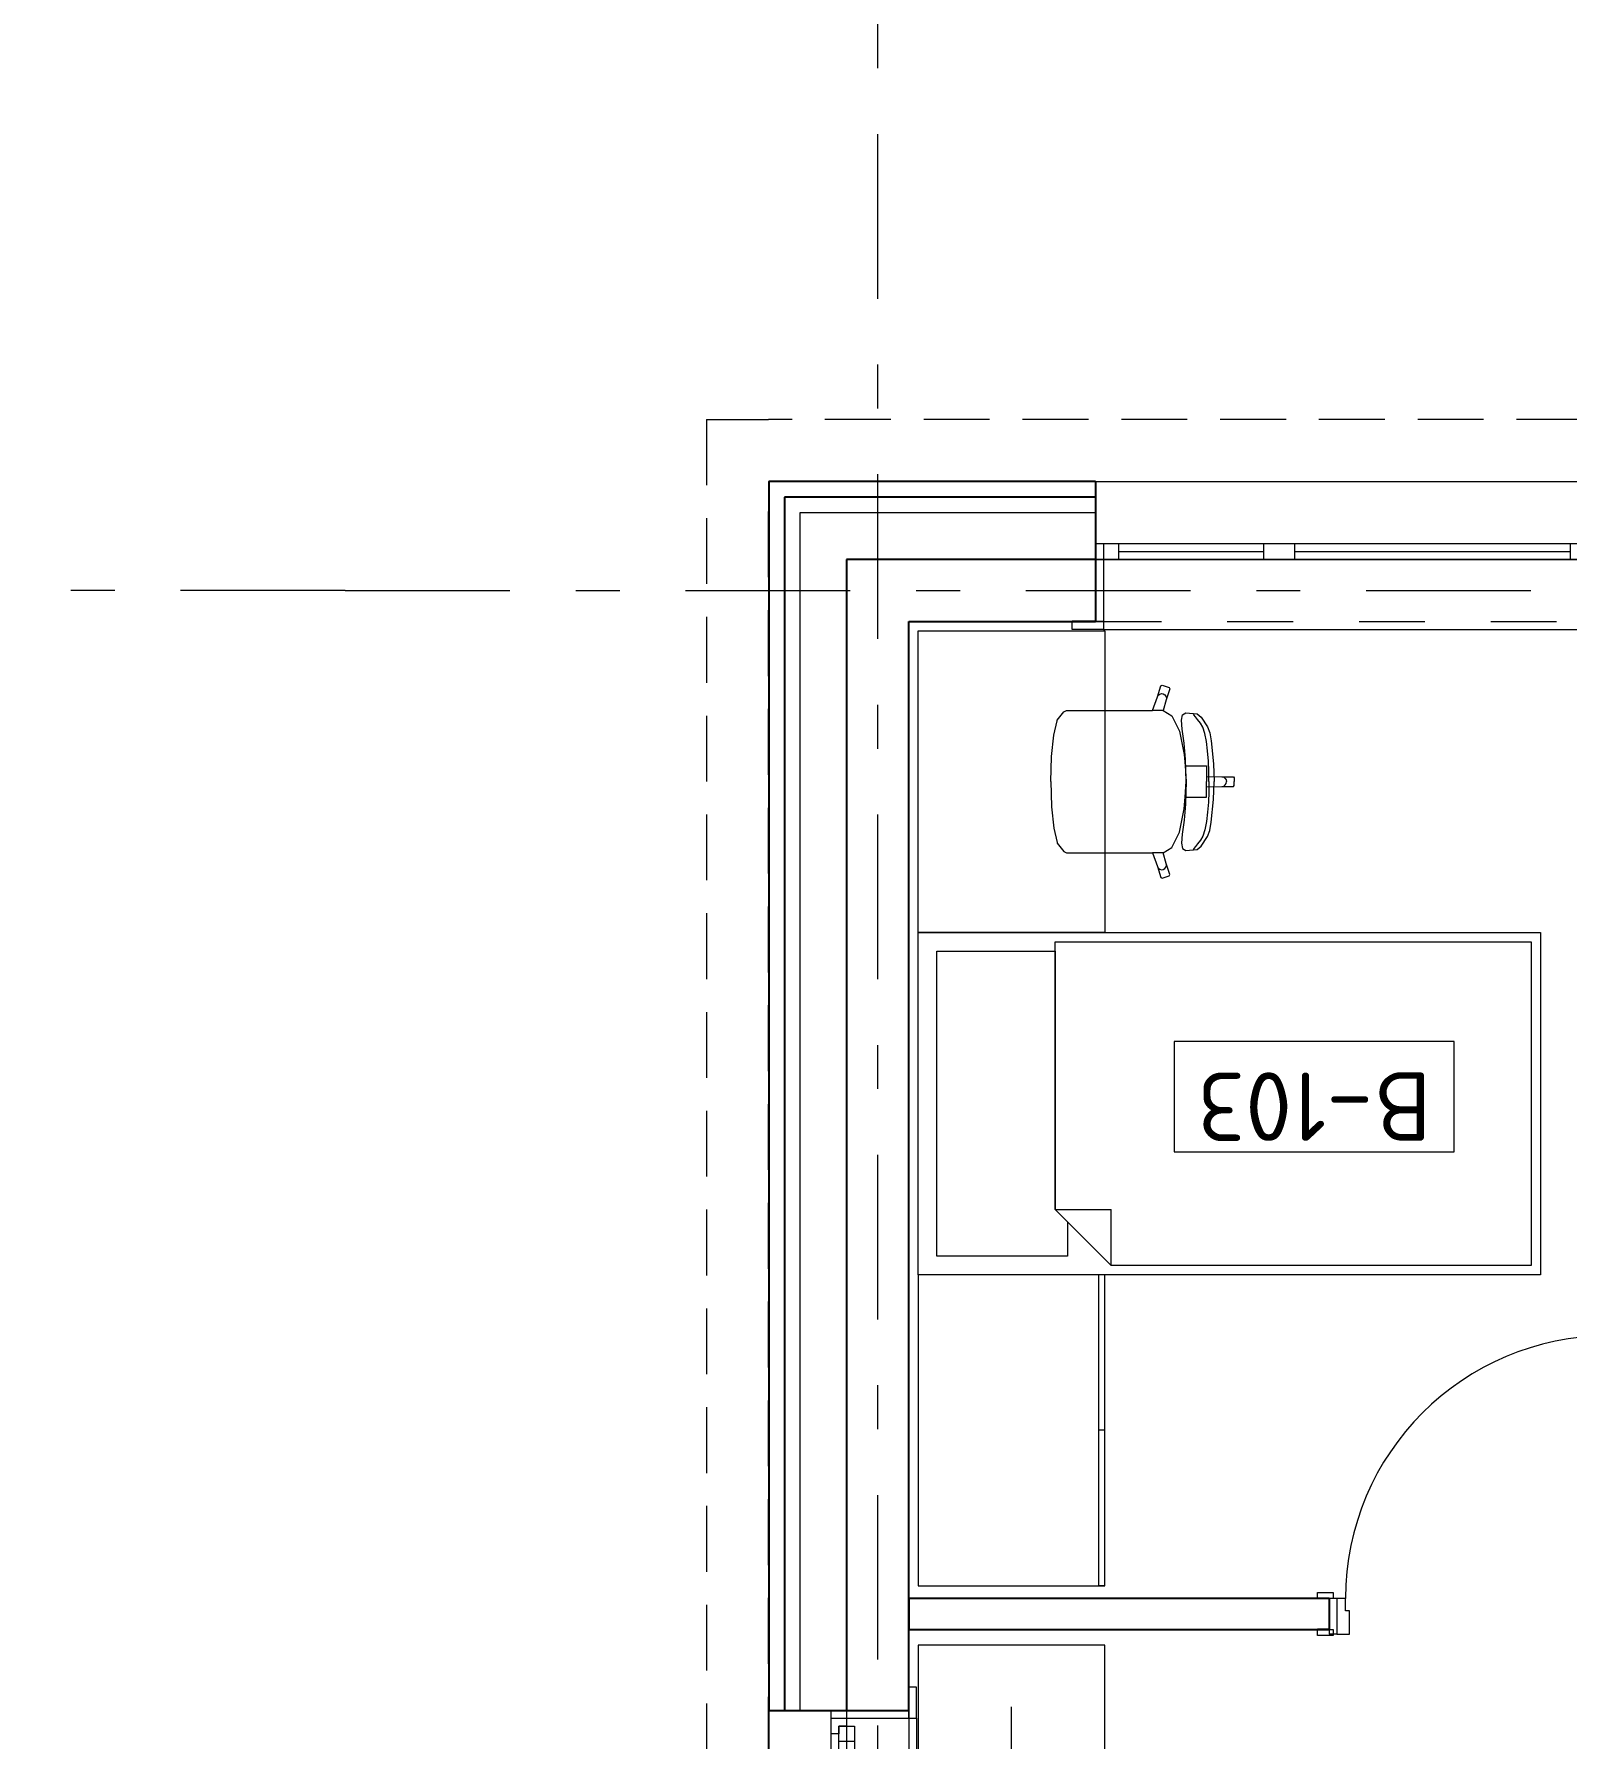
# Model space of a CAD drawing. Header units: millimetres. Extents: x 18162 to 3540582, y 72188 to 247925.
# Drawn here: x 654300 to 659226, y 92954 to 98434 of the extents above; entities that cross this region are included whole.
import ezdxf
from ezdxf.enums import TextEntityAlignment as Align

# ---------------------------------------------------------------- set-up
doc = ezdxf.new("R2010")
doc.units = ezdxf.units.MM
doc.header["$MEASUREMENT"] = 0
doc.set_wipeout_variables(frame=1)
for name, pattern in [('Dashed', [423.333333, 211.666667, -211.666667]), ('Double Dashed', [1093.611073, 529.166651, -211.666656, 141.111112, -211.666656]), ('Hidden Line', [317.5, 211.666667, -105.833333]), ('Wipeout_Contour', [1000, 0, -1000])]:
    doc.linetypes.add(name, pattern=pattern)
for name, color, linetype in [('Archicad Doors', 7, 'Continuous'), ('Archicad Windows', 7, 'Continuous'), ('Archicad Zone Stamps', 7, 'Continuous'), ('Interior - Equipment', 7, 'Continuous'), ('Interior - Furniture', 7, 'Continuous'), ('Model Unit - Zone A', 7, 'Continuous'), ('Structural - Bearing', 7, 'Continuous'), ('Structural - Grid', 7, 'Continuous')]:
    doc.layers.add(name, color=color, linetype=linetype)
doc.styles.add('GENERATED_STYLE_2', font='')
doc.styles.add('GENERATED_STYLE_3', font='', dxfattribs={"width": 0.8})
doc.styles.get('GENERATED_STYLE_2').set_extended_font_data('ISOCPEUR MON')
doc.styles.get('GENERATED_STYLE_3').set_extended_font_data('ISOCPEUR MON')

# ---------------------------------------------------------------- blocks, each defined once
blk = doc.blocks.new('Хүүхдийн өрөө_B-103_73_3', base_point=(658414, 95018.7))
at = {"layer": 'Archicad Zone Stamps', "color": 7, "linetype": 'Continuous', "lineweight": 5}
for p, q in [((658864, 95196.1), (657964, 95196.1)), ((657964, 95196.1), (657964, 94841.3)), ((658864, 94841.3), (658864, 95196.1)), ((657964, 94841.3), (658864, 94841.3))]:
    blk.add_line(p, q, dxfattribs=at)
at = {"layer": 'Archicad Zone Stamps', "color": 7, "lineweight": 5, "style": 'GENERATED_STYLE_2'}
for tag, p in [('DUMMY_861', (658040.8, 94876.8)), ('ROOM_NUMBER', (658414, 94876.8))]:
    blk.add_attdef(tag, text='', height=220, rotation=180, dxfattribs=at).set_placement(p, align=Align.TOP_CENTER)
blk = doc.blocks.new('Window with Sidelight 27[39]_3', base_point=(636137.8, 0))
at = {"layer": 'Archicad Windows', "color": 7, "linetype": 'Continuous', "lineweight": 13}
for p, q in [((657711.3, 96995.7), (659311.3, 96995.7)), ((657711.3, 96995.7), (657711.3, 96945.7)), ((659311.3, 96995.7), (659311.3, 96945.7)), ((657711.3, 96945.7), (657711.3, 96895.7)), ((659311.3, 96945.7), (659311.3, 96895.7)), ((657711.3, 96895.7), (657711.3, 96795.7)), ((659311.3, 96895.7), (659311.3, 96795.7)), ((657736.3, 96795.7), (657711.3, 96795.7)), ((657711.3, 96795.7), (657711.3, 96745.7)), ((657711.3, 96795.7), (657711.3, 96745.7)), ((657786.3, 96795.7), (657736.3, 96795.7)), ((657736.3, 96795.7), (657736.3, 96745.7)), ((657786.3, 96745.7), (657786.3, 96795.7)), ((658251.3, 96795.7), (657786.3, 96795.7)), ((657786.3, 96770.7), (658251.3, 96770.7)), ((658301.3, 96795.7), (658251.3, 96795.7)), ((658251.3, 96795.7), (658251.3, 96745.7)), ((658351.3, 96795.7), (658301.3, 96795.7)), ((658351.3, 96745.7), (658351.3, 96795.7)), ((659236.3, 96795.7), (658351.3, 96795.7)), ((658351.3, 96770.7), (659236.3, 96770.7)), ((659286.3, 96795.7), (659236.3, 96795.7)), ((659236.3, 96795.7), (659236.3, 96745.7)), ((659311.3, 96795.7), (659286.3, 96795.7)), ((659286.3, 96795.7), (659286.3, 96745.7)), ((659311.3, 96795.7), (659311.3, 96745.7)), ((659311.3, 96795.7), (659311.3, 96745.7)), ((657711.3, 96545.7), (657711.3, 96745.7)), ((657711.3, 96745.7), (657736.3, 96745.7)), ((657711.3, 96745.7), (657736.3, 96745.7)), ((657711.3, 96745.7), (657711.3, 96545.7)), ((657711.3, 96745.7), (657711.3, 96545.7)), ((657736.3, 96745.7), (657736.3, 96545.7)), ((657736.3, 96745.7), (657786.3, 96745.7)), ((657786.3, 96745.7), (658251.3, 96745.7)), ((658251.3, 96745.7), (658301.3, 96745.7)), ((658301.3, 96745.7), (658351.3, 96745.7)), ((658351.3, 96745.7), (659236.3, 96745.7)), ((659236.3, 96745.7), (659286.3, 96745.7)), ((659286.3, 96545.7), (659286.3, 96745.7)), ((659286.3, 96745.7), (659311.3, 96745.7)), ((659286.3, 96745.7), (659311.3, 96745.7)), ((659311.3, 96745.7), (659311.3, 96545.7)), ((659311.3, 96745.7), (659311.3, 96545.7)), ((659311.3, 96745.7), (659311.3, 96545.7)), ((657636.3, 96520.7), (657636.3, 96545.7)), ((657636.3, 96545.7), (657736.3, 96545.7)), ((657711.3, 96545.7), (657636.3, 96545.7)), ((657711.3, 96545.7), (657636.3, 96545.7)), ((657736.3, 96520.7), (657636.3, 96520.7)), ((657736.3, 96545.7), (657711.3, 96545.7)), ((657736.3, 96545.7), (657736.3, 96520.7)), ((657736.3, 96520.7), (659286.3, 96520.7)), ((659311.3, 96545.7), (659286.3, 96545.7)), ((659286.3, 96545.7), (659386.3, 96545.7)), ((659286.3, 96520.7), (659286.3, 96545.7)), ((659386.3, 96520.7), (659286.3, 96520.7)), ((659311.3, 96545.7), (659386.3, 96545.7)), ((659311.3, 96545.7), (659386.3, 96545.7)), ((659386.3, 96545.7), (659386.3, 96520.7))]:
    blk.add_line(p, q, dxfattribs=at)
at = {"layer": 'Archicad Windows', "color": 7, "linetype": 'Dashed', "lineweight": 13}
blk.add_line((657711.3, 96545.7), (659311.3, 96545.7), dxfattribs=at)
blk = doc.blocks.new('Window 27[44]_3', base_point=(636137.8, 0))
at = {"layer": 'Archicad Windows', "color": 7, "linetype": 'Continuous', "lineweight": 13}
for p, q in [((657136.3, 93120.7), (657111.3, 93120.7)), ((657111.3, 93120.7), (657111.3, 93020.7)), ((657111.3, 93045.7), (657111.3, 93120.7)), ((657111.3, 93045.7), (657111.3, 93120.7)), ((657136.3, 93020.7), (657136.3, 93120.7)), ((656661.3, 93045.7), (656661.3, 91845.7)), ((656661.3, 93045.7), (656711.3, 93045.7)), ((656711.3, 93045.7), (656761.3, 93045.7)), ((656761.3, 93045.7), (656861.3, 93045.7)), ((656861.3, 93020.7), (656861.3, 93045.7)), ((656861.3, 93045.7), (656911.3, 93045.7)), ((656861.3, 93045.7), (656911.3, 93045.7)), ((657111.3, 93045.7), (656911.3, 93045.7)), ((656911.3, 93045.7), (656911.3, 93020.7)), ((656911.3, 93045.7), (656911.3, 93020.7)), ((656911.3, 93045.7), (657111.3, 93045.7)), ((656911.3, 93045.7), (657111.3, 93045.7)), ((657111.3, 93020.7), (657111.3, 93045.7)), ((656861.3, 92970.7), (656861.3, 93020.7)), ((656861.3, 93020.7), (656911.3, 93020.7)), ((656911.3, 92995.7), (656886.3, 92995.7)), ((656886.3, 92995.7), (656886.3, 92970.7)), ((656886.3, 92945.7), (656886.3, 92995.7)), ((656886.3, 92995.7), (656936.3, 92995.7)), ((656911.3, 93020.7), (657111.3, 93020.7)), ((656911.3, 93020.7), (656911.3, 92995.7)), ((656936.3, 92995.7), (656936.3, 92945.7)), ((657111.3, 93020.7), (657136.3, 93020.7)), ((657136.3, 93020.7), (657136.3, 91870.7)), ((656886.3, 92970.7), (656861.3, 92970.7)), ((656861.3, 91920.7), (656861.3, 92970.7)), ((656936.3, 92945.7), (656886.3, 92945.7)), ((656886.3, 91945.7), (656886.3, 92945.7)), ((656911.3, 92945.7), (656911.3, 91945.7)), ((656936.3, 92945.7), (656936.3, 91945.7)), ((656936.3, 92945.7), (656936.3, 91945.7)), ((656861.3, 91870.7), (656861.3, 91920.7)), ((656861.3, 91920.7), (656886.3, 91920.7)), ((656886.3, 91895.7), (656886.3, 91945.7)), ((656886.3, 91945.7), (656936.3, 91945.7)), ((656886.3, 91920.7), (656886.3, 91895.7)), ((656886.3, 91895.7), (656911.3, 91895.7)), ((656936.3, 91895.7), (656886.3, 91895.7)), ((656911.3, 91895.7), (656911.3, 91870.7)), ((656936.3, 91945.7), (656936.3, 91895.7)), ((656661.3, 91845.7), (656711.3, 91845.7)), ((656711.3, 91845.7), (656761.3, 91845.7)), ((656761.3, 91845.7), (656861.3, 91845.7)), ((656861.3, 91845.7), (656861.3, 91870.7)), ((656861.3, 91870.7), (656911.3, 91870.7)), ((656861.3, 91845.7), (656911.3, 91845.7)), ((656861.3, 91845.7), (656911.3, 91845.7)), ((657111.3, 91870.7), (656911.3, 91870.7)), ((656911.3, 91870.7), (656911.3, 91845.7)), ((656911.3, 91870.7), (656911.3, 91845.7)), ((656911.3, 91845.7), (657111.3, 91845.7)), ((656911.3, 91845.7), (657111.3, 91845.7)), ((656911.3, 91845.7), (657111.3, 91845.7)), ((657111.3, 91845.7), (657111.3, 91870.7)), ((657111.3, 91870.7), (657111.3, 91770.7)), ((657136.3, 91870.7), (657111.3, 91870.7)), ((657111.3, 91845.7), (657111.3, 91770.7)), ((657111.3, 91845.7), (657111.3, 91770.7)), ((657136.3, 91770.7), (657136.3, 91870.7)), ((657111.3, 91770.7), (657136.3, 91770.7))]:
    blk.add_line(p, q, dxfattribs=at)
at = {"layer": 'Archicad Windows', "color": 7, "linetype": 'Dashed', "lineweight": 13}
blk.add_line((657111.3, 93045.7), (657111.3, 91845.7), dxfattribs=at)
blk = doc.blocks.new('Door 27[107]_3', base_point=(636137.8, 0))
at = {"layer": 'Archicad Doors', "color": 7, "linetype": 'Continuous', "lineweight": 13}
for p, q in [((659318.8, 93405.7), (659318.8, 94249.7)), ((659318.8, 94249.7), (659358.8, 94249.7)), ((659358.8, 94249.7), (659358.8, 93405.7)), ((658424.8, 93405.7), (658424.8, 93424.7)), ((658424.8, 93424.7), (658474.8, 93424.7)), ((658474.8, 93405.7), (658424.8, 93405.7)), ((658461.8, 93405.7), (658424.8, 93405.7)), ((658461.8, 93405.7), (658424.8, 93405.7)), ((658486.8, 93405.7), (658461.8, 93405.7)), ((658461.8, 93405.7), (658461.8, 93290.7)), ((658461.8, 93405.7), (658461.8, 93305.7)), ((658461.8, 93405.7), (658461.8, 93305.7)), ((658474.8, 93424.7), (658474.8, 93405.7)), ((658514.8, 93405.7), (658486.8, 93405.7)), ((658486.8, 93405.7), (658486.8, 93290.7)), ((658514.8, 93365.7), (658514.8, 93405.7)), ((659358.8, 93405.7), (659318.8, 93405.7)), ((659386.8, 93405.7), (659358.8, 93405.7)), ((659358.8, 93405.7), (659358.8, 93365.7)), ((659386.8, 93405.7), (659411.8, 93405.7)), ((659386.8, 93290.7), (659386.8, 93405.7)), ((659398.8, 93424.7), (659448.8, 93424.7)), ((659398.8, 93405.7), (659398.8, 93424.7)), ((659448.8, 93405.7), (659398.8, 93405.7)), ((659411.8, 93405.7), (659411.8, 93290.7)), ((659411.8, 93405.7), (659411.8, 93305.7)), ((659411.8, 93405.7), (659411.8, 93305.7)), ((659411.8, 93405.7), (659448.8, 93405.7)), ((659411.8, 93405.7), (659448.8, 93405.7)), ((659448.8, 93424.7), (659448.8, 93405.7)), ((658526.8, 93365.7), (658514.8, 93365.7)), ((658526.8, 93290.7), (658526.8, 93365.7)), ((659358.8, 93365.7), (659346.8, 93365.7)), ((659346.8, 93365.7), (659346.8, 93290.7)), ((658424.8, 93286.7), (658424.8, 93305.7)), ((658424.8, 93305.7), (658474.8, 93305.7)), ((658461.8, 93305.7), (658424.8, 93305.7)), ((658461.8, 93305.7), (658424.8, 93305.7)), ((658474.8, 93286.7), (658424.8, 93286.7)), ((658486.8, 93290.7), (658461.8, 93290.7)), ((658474.8, 93305.7), (658474.8, 93286.7)), ((658486.8, 93290.7), (658526.8, 93290.7)), ((659346.8, 93290.7), (659386.8, 93290.7)), ((659386.8, 93290.7), (659411.8, 93290.7)), ((659398.8, 93305.7), (659448.8, 93305.7)), ((659398.8, 93286.7), (659398.8, 93305.7)), ((659448.8, 93286.7), (659398.8, 93286.7)), ((659411.8, 93305.7), (659448.8, 93305.7)), ((659411.8, 93305.7), (659448.8, 93305.7)), ((659448.8, 93305.7), (659448.8, 93286.7))]:
    blk.add_line(p, q, dxfattribs=at)
blk.add_arc((659358.8, 93405.7), 844, 90, 180, dxfattribs=at)
blk = doc.blocks.new('Kitchen Layout 27[210]_3', base_point=(657141, 94275.4))
at = {"layer": 'Interior - Equipment', "color": 7, "linetype": 'Dashed', "lineweight": 5}
for p, q in [((657441, 93255.4), (657141, 93255.4)), ((657141, 93255.4), (657141, 91275.4)), ((657441, 91575.4), (657441, 93255.4)), ((659011.5, 91575.4), (657441, 91575.4)), ((659011.5, 91275.4), (659011.5, 91575.4)), ((657141, 91275.4), (659011.5, 91275.4))]:
    blk.add_line(p, q, dxfattribs=at)
at = {"layer": 'Interior - Equipment', "color": 7, "linetype": 'Continuous', "lineweight": 5}
for p, q in [((659611.5, 91875.4), (659011.5, 91275.4)), ((659011.5, 91875.4), (659611.5, 91275.4)), ((658495.8, 91750.4), (658195.8, 91750.4)), ((658895.8, 91755.4), (658560.8, 91755.4)), ((658560.8, 91755.4), (658560.8, 91405.4)), ((658895.8, 91405.4), (658895.8, 91755.4)), ((660061.6, 91750.4), (660061.6, 91550.4)), ((658495.8, 91682.4), (658195.8, 91682.4)), ((660132.3, 91721.1), (659990.9, 91579.7)), ((659990.9, 91721.1), (660132.3, 91579.7)), ((660161.6, 91650.4), (659961.6, 91650.4)), ((658495.8, 91614.4), (658195.8, 91614.4)), ((658495.8, 91546.4), (658195.8, 91546.4)), ((658495.8, 91478.4), (658195.8, 91478.4)), ((658495.8, 91410.4), (658195.8, 91410.4)), ((658560.8, 91405.4), (658895.8, 91405.4))]:
    blk.add_line(p, q, dxfattribs=at)
at = {"layer": 'Interior - Equipment', "color": 7, "linetype": 'Continuous', "lineweight": 5, "flags": 128}
for points in [[(657141, 93255.4), (657141, 91275.4), (659611.6, 91275.4), (659611.6, 91875.4), (657741, 91875.4), (657741, 93255.4)], [(657691, 92105.7), (657691, 92685.7), (657191, 92685.7), (657191, 92105.7)], [(660511.6, 92025.4), (659611.6, 92025.4), (659611.6, 91275.4), (660511.6, 91275.4)], [(659611.5, 91875.4), (659011.5, 91875.4), (659011.5, 91275.4), (659611.5, 91275.4)], [(658945.8, 91805.4), (658145.8, 91805.4), (658145.8, 91305.4), (658945.8, 91305.4)]]:
    blk.add_lwpolyline(points, close=True, dxfattribs=at)
at = {"layer": 'Interior - Equipment', "color": 7, "linetype": 'Continuous', "lineweight": 5}
for centre, radius in [((657323, 92540.7), 90), ((657556, 92561), 72.5), ((657541, 92269.2), 105), ((657303.5, 92236.2), 72.5)]:
    blk.add_circle(centre, radius, dxfattribs=at)
blk = doc.blocks.new('Bed 01 27[291]_3', base_point=(659141.3, 95546.2))
at = {"layer": 'Interior - Furniture', "color": 7, "linetype": 'Continuous', "lineweight": 5}
for p, q in [((657141.3, 94446.2), (657141.3, 95546.2)), ((657141.3, 95546.2), (659141.3, 95546.2)), ((659141.3, 95546.2), (659141.3, 94446.2)), ((657581.3, 94656.2), (657761.3, 94656.2)), ((657761.3, 94476.2), (657761.3, 94656.2)), ((659141.3, 94446.2), (657141.3, 94446.2))]:
    blk.add_line(p, q, dxfattribs=at)
at = {"layer": 'Interior - Furniture', "color": 7, "linetype": 'Continuous', "lineweight": 5, "flags": 128}
for points in [[(659111.3, 95516.2), (659111.3, 94476.2), (657761.3, 94476.2), (657581.3, 94656.2), (657581.3, 95516.2)], [(657581.3, 94656.2), (657621.3, 94616.2), (657621.3, 94506.2), (657201.3, 94506.2), (657201.3, 95486.2), (657581.3, 95486.2)]]:
    blk.add_lwpolyline(points, close=True, dxfattribs=at)
blk = doc.blocks.new('Office Workstation Solo 27[292]_3', base_point=(657141.3, 95546.2))
at = {"layer": 'Interior - Furniture', "color": 7, "linetype": 'Continuous', "lineweight": 5}
for p, q in [((657910.1, 96303.8), (657921.5, 96339.2)), ((657921.5, 96339.2), (657925.2, 96341.2)), ((657925.2, 96341.2), (657948, 96333.7)), ((657948, 96333.7), (657949.9, 96329.9)), ((657894.4, 96260.4), (657910.1, 96303.8)), ((657910.1, 96303.8), (657912.9, 96309)), ((657912.9, 96309), (657917.5, 96312.6)), ((657917.5, 96312.6), (657923.1, 96314.2)), ((657923.1, 96314.2), (657928.9, 96313.5)), ((657938.5, 96294.5), (657928.8, 96260.3)), ((657928.9, 96313.5), (657934, 96310.6)), ((657934, 96310.6), (657937.6, 96306)), ((657937.6, 96306), (657939.2, 96300.3)), ((657949.9, 96329.9), (657938.5, 96294.5)), ((657939.2, 96300.3), (657938.5, 96294.5)), ((657576.8, 96181), (657587.5, 96227)), ((657587.5, 96227), (657588.4, 96229.1)), ((657588.4, 96229.1), (657609.6, 96255.9)), ((657609.6, 96255.9), (657618.2, 96260.4)), ((657618.2, 96260.4), (657649.2, 96260.4)), ((657649.2, 96260.4), (657685.3, 96260.4)), ((657685.3, 96260.4), (657894.4, 96260.4)), ((657928.6, 96260.4), (657894.4, 96260.4)), ((657928.6, 96260.4), (657928.8, 96260.3)), ((657928.8, 96260.3), (657956.7, 96243)), ((657956.7, 96243), (657980.5, 96193.3)), ((657987.2, 96228.6), (657990.2, 96245.8)), ((657989.8, 96199.7), (657987.2, 96228.6)), ((657990.2, 96245.8), (658001.8, 96252.6)), ((658001.8, 96252.6), (658037.9, 96249.3)), ((658027.3, 96246.2), (658024.7, 96249.9)), ((658032.5, 96239.9), (658027.3, 96246.2)), ((658038.6, 96230.9), (658032.5, 96239.9)), ((658037.9, 96249.3), (658051.1, 96238.7)), ((658048.7, 96219.2), (658038.6, 96230.9)), ((658051.1, 96238.7), (658071.1, 96207.7)), ((657569.7, 96112.3), (657576.8, 96181)), ((657980.5, 96193.3), (657996.4, 96118.9)), ((657995.6, 96154.4), (657989.8, 96199.7)), ((658056.4, 96206), (658048.7, 96219.2)), ((658062.6, 96185.6), (658056.4, 96206)), ((658067.6, 96159.7), (658062.6, 96185.6)), ((658071.1, 96207.7), (658078.4, 96187.7)), ((658078.4, 96187.7), (658083.2, 96161.9)), ((658000.3, 96103.5), (657995.6, 96154.4)), ((657996.4, 96118.9), (657998.7, 96081.5)), ((658071.3, 96129.7), (658067.6, 96159.7)), ((658073.8, 96097.3), (658071.3, 96129.7)), ((658083.2, 96161.9), (658090.2, 96088.7)), ((657567.1, 96031.2), (657569.6, 96111.2)), ((657569.6, 96111.2), (657569.7, 96112.3)), ((657998.7, 96081.5), (658001.9, 96031.2)), ((657998.7, 96081.5), (658037.5, 96081.5)), ((658002.6, 96031.2), (658000.3, 96103.5)), ((658037.5, 96081.5), (658067.4, 96081.5)), ((658067.4, 96081.5), (658067.4, 96048.1)), ((658075.3, 96063.9), (658073.8, 96097.3)), ((658075.7, 96031.2), (658075.3, 96063.9)), ((658090.2, 96088.7), (658092.4, 96031.2)), ((657567.1, 96031.2), (657569.6, 95951.1)), ((657998.7, 95980.8), (658001.9, 96031.2)), ((658002.6, 96031.2), (658000.3, 95958.9)), ((658067.4, 96048.1), (658067.4, 96031.2)), ((658067.4, 96048.1), (658117.2, 96046.3)), ((658067.4, 96014.3), (658067.4, 96031.2)), ((658067.4, 96014.3), (658117.2, 96016.1)), ((658067.4, 95980.8), (658067.4, 96014.3)), ((658075.7, 96031.2), (658075.3, 95998.4)), ((658090.2, 95973.7), (658092.4, 96031.2)), ((658117.2, 96046.3), (658123, 96045.1)), ((658117.2, 96046.3), (658154.1, 96046.3)), ((658117.2, 96016.1), (658123, 96017.2)), ((658117.2, 96016.1), (658154.1, 96016.1)), ((658123, 96045.1), (658127.8, 96041.8)), ((658123, 96017.2), (658127.8, 96020.5)), ((658127.8, 96041.8), (658131, 96036.9)), ((658127.8, 96020.5), (658131, 96025.4)), ((658131, 96036.9), (658132.2, 96031.2)), ((658131, 96025.4), (658132.2, 96031.2)), ((658154.1, 96046.3), (658157.1, 96043.2)), ((658154.1, 96016.1), (658157.1, 96019.1)), ((658157.1, 96043.2), (658157.1, 96031.2)), ((658157.1, 96019.1), (658157.1, 96031.2)), ((657569.6, 95951.1), (657569.7, 95950.1)), ((657569.7, 95950.1), (657576.8, 95881.3)), ((658000.3, 95958.9), (657995.6, 95907.9)), ((657996.4, 95943.4), (657998.7, 95980.8)), ((657998.7, 95980.8), (658037.5, 95980.8)), ((658037.5, 95980.8), (658067.4, 95980.8)), ((658073.8, 95965.1), (658071.3, 95932.6)), ((658075.3, 95998.4), (658073.8, 95965.1)), ((658083.2, 95900.5), (658090.2, 95973.7)), ((657980.5, 95869), (657996.4, 95943.4)), ((657995.6, 95907.9), (657989.8, 95862.6)), ((658067.6, 95902.6), (658062.6, 95876.7)), ((658071.3, 95932.6), (658067.6, 95902.6)), ((658078.4, 95874.6), (658083.2, 95900.5)), ((657576.8, 95881.3), (657587.5, 95835.4)), ((657956.7, 95819.3), (657980.5, 95869)), ((657989.8, 95862.6), (657987.2, 95833.7)), ((658048.7, 95843.1), (658038.6, 95831.4)), ((658056.4, 95856.3), (658048.7, 95843.1)), ((658051.1, 95823.6), (658071.1, 95854.6)), ((658062.6, 95876.7), (658056.4, 95856.3)), ((658071.1, 95854.6), (658078.4, 95874.6)), ((657587.5, 95835.4), (657588.4, 95833.2)), ((657588.4, 95833.2), (657609.6, 95806.4)), ((657609.6, 95806.4), (657618.2, 95801.9)), ((657618.2, 95801.9), (657649.2, 95801.9)), ((657649.2, 95801.9), (657685.3, 95801.9)), ((657685.3, 95801.9), (657894.4, 95801.9)), ((657928.6, 95801.9), (657894.4, 95801.9)), ((657894.4, 95801.9), (657910.1, 95758.5)), ((657928.6, 95801.9), (657928.8, 95802)), ((657928.8, 95802), (657956.7, 95819.3)), ((657938.5, 95767.8), (657928.8, 95802)), ((657987.2, 95833.7), (657990.2, 95816.5)), ((657990.2, 95816.5), (658001.8, 95809.8)), ((658001.8, 95809.8), (658037.9, 95813.1)), ((658027.3, 95816.1), (658024.7, 95812.4)), ((658032.5, 95822.4), (658027.3, 95816.1)), ((658038.6, 95831.4), (658032.5, 95822.4)), ((658037.9, 95813.1), (658051.1, 95823.6)), ((657910.1, 95758.5), (657912.9, 95753.4)), ((657910.1, 95758.5), (657921.5, 95723.1)), ((657912.9, 95753.4), (657917.5, 95749.7)), ((657917.5, 95749.7), (657923.1, 95748.1)), ((657923.1, 95748.1), (657928.9, 95748.8)), ((657928.9, 95748.8), (657934, 95751.7)), ((657934, 95751.7), (657937.6, 95756.3)), ((657937.6, 95756.3), (657939.2, 95762)), ((657939.2, 95762), (657938.5, 95767.8)), ((657949.9, 95732.4), (657938.5, 95767.8)), ((657948, 95728.6), (657949.9, 95732.4)), ((657921.5, 95723.1), (657925.2, 95721.2)), ((657925.2, 95721.2), (657948, 95728.6))]:
    blk.add_line(p, q, dxfattribs=at)
at = {"layer": 'Interior - Furniture', "color": 7, "linetype": 'Continuous', "lineweight": 5, "flags": 128}
blk.add_lwpolyline([(657141.3, 95546.2), (657141.3, 96516.2), (657741.3, 96516.2), (657741.3, 95546.2)], close=True, dxfattribs=at)
blk = doc.blocks.new('Cupboard 27[293]_3', base_point=(657741.3, 93446.2))
at = {"layer": 'Interior - Furniture', "color": 7, "linetype": 'Continuous', "lineweight": 5}
for p, q in [((657721.3, 93446.2), (657721.3, 94446.2)), ((657741.3, 93946.2), (657721.3, 93946.2)), ((657741.3, 93446.2), (657721.3, 93446.2))]:
    blk.add_line(p, q, dxfattribs=at)
at = {"layer": 'Interior - Furniture', "color": 7, "linetype": 'Continuous', "lineweight": 5, "flags": 128}
blk.add_lwpolyline([(657741.3, 93446.2), (657741.3, 94446.2), (657141.3, 94446.2), (657141.3, 93446.2)], close=True, dxfattribs=at)
blk = doc.blocks.new('Standard grid marker[331]_3', base_point=(654300.1, 96645.7))
at = {"layer": 'Structural - Grid', "color": 13, "linetype": 'Double Dashed', "lineweight": 13}
for q in [(654300.1, 96645.7), (689862.2, 96645.7)]:
    blk.add_line((655300.1, 96645.7), q, dxfattribs=at)
at = {"layer": 'Structural - Grid', "color": 13, "lineweight": 13, "style": 'GENERATED_STYLE_3'}
blk.add_attdef('AC_MarkerText_1', text='', height=250, rotation=180, dxfattribs=at).set_placement((691162.2, 96520.7), align=Align.TOP_CENTER)
blk = doc.blocks.new('Standard grid marker[336]_3', base_point=(657011.3, 72524.1))
at = {"layer": 'Structural - Grid', "color": 13, "linetype": 'Double Dashed', "lineweight": 13}
blk.add_line((657011.3, 73524.1), (657011.3, 100185.5), dxfattribs=at)
at = {"layer": 'Structural - Grid', "color": 13, "lineweight": 13, "style": 'GENERATED_STYLE_3'}
blk.add_attdef('AC_MarkerText_1', text='', height=250, rotation=180, dxfattribs=at).set_placement((657011.3, 101360.5), align=Align.TOP_CENTER)

msp = doc.modelspace()

# ---------------------------------------------------------------- linework, layer by layer
at = {"layer": 'Structural - Bearing', "color": 7, "linetype": 'Hidden Line', "lineweight": 13, "flags": 128}
for points in [[(656460.6, 97195.7), (656660.6, 97195.7)], [(656460.6, 97195.7), (656460.6, 86845.7)], [(659910.9, 97195.7), (656660.6, 97195.7)]]:
    msp.add_lwpolyline(points, dxfattribs=at)
at = {"layer": 'Structural - Bearing', "color": 7, "linetype": 'Continuous', "lineweight": 13, "flags": 128}
msp.add_lwpolyline([(656911.3, 96745.7), (656911.3, 78545.7), (687111.3, 78545.7), (687111.3, 96745.7), (673911.3, 96745.7), (673911.3, 92545.7), (671411.3, 92545.7), (671411.3, 96745.7)], close=True, dxfattribs=at)

# ---------------------------------------------------------------- block references
at = {"layer": 'Interior - Equipment', "color": 7, "linetype": 'Continuous', "lineweight": 5}
msp.add_blockref('Kitchen Layout 27[210]_3', (657141, 94275.4), dxfattribs=at)
at = {"layer": 'Interior - Furniture', "color": 7, "linetype": 'Continuous', "lineweight": 5}
for name, p in [('Office Workstation Solo 27[292]_3', (657141.3, 95546.2)), ('Bed 01 27[291]_3', (659141.3, 95546.2)), ('Cupboard 27[293]_3', (657741.3, 93446.2))]:
    msp.add_blockref(name, p, dxfattribs=at)
at = {"layer": 'Model Unit - Zone A', "color": 7, "linetype": 'Continuous', "lineweight": 5}
msp.add_blockref('Хүүхдийн өрөө_B-103_73_3', (658414, 95018.7), dxfattribs=at).add_auto_attribs({'ROOM_NUMBER': 'B-103'})

# ---------------------------------------------------------------- wipeouts: each hides what was drawn before it
at = {"color": 254, "linetype": 'Wipeout_Contour', "lineweight": 0, "ltscale": 1991394.204334656}
msp.add_wipeout([(656711.3, 96945.7), (656661.3, 96995.7), (656661.3, 96945.7)], dxfattribs=at).dxf.layer = 'Structural - Bearing'

# ---------------------------------------------------------------- next in the draw order: wipeouts: each hides what was drawn before it
at = {"color": 254, "linetype": 'Wipeout_Contour', "lineweight": 0, "ltscale": 1991520.69194603}
msp.add_wipeout([(656711.3, 96895.7), (656761.3, 96895.7), (656711.3, 96945.7)], dxfattribs=at).dxf.layer = 'Structural - Bearing'

# ---------------------------------------------------------------- next in the draw order: wipeouts: each hides what was drawn before it
at = {"color": 254, "linetype": 'Wipeout_Contour', "lineweight": 0, "ltscale": 2657307.060814195}
msp.add_wipeout([(656711.3, 96995.7), (656711.3, 96945.7), (657711.3, 96945.7), (657711.3, 96995.7)], dxfattribs=at).dxf.layer = 'Structural - Bearing'
at = {"color": 254, "linetype": 'Wipeout_Contour', "lineweight": 0, "ltscale": 1991716.966243676}
msp.add_wipeout([(656911.3, 96745.7), (656761.3, 96895.7), (656761.3, 96745.7)], dxfattribs=at).dxf.layer = 'Structural - Bearing'

# ---------------------------------------------------------------- next in the draw order: wipeouts: each hides what was drawn before it
at = {"color": 254, "linetype": 'Wipeout_Contour', "lineweight": 0, "ltscale": 1991450.12889228}
msp.add_wipeout([(656711.3, 96995.7), (656661.3, 96995.7), (656711.3, 96945.7)], dxfattribs=at).dxf.layer = 'Structural - Bearing'
at = {"color": 254, "linetype": 'Wipeout_Contour', "lineweight": 0, "ltscale": 2657376.803016281}
msp.add_wipeout([(656761.3, 96945.7), (656761.3, 96895.7), (657711.3, 96895.7), (657711.3, 96945.7)], dxfattribs=at).dxf.layer = 'Structural - Bearing'
at = {"color": 254, "linetype": 'Wipeout_Contour', "lineweight": 0, "ltscale": 1992131.540669605}
msp.add_wipeout([(657111.3, 96545.7), (656911.3, 96745.7), (656911.3, 96545.7)], dxfattribs=at).dxf.layer = 'Structural - Bearing'

# ---------------------------------------------------------------- next in the draw order: linework, layer by layer
at = {"layer": 'Structural - Bearing', "color": 7, "linetype": 'Continuous', "lineweight": 25}
msp.add_line((657711.3, 96995.7), (657711.3, 96945.7), dxfattribs=at)
at = {"layer": 'Structural - Bearing', "color": 7, "linetype": 'Hidden Line', "lineweight": 13, "flags": 128}
msp.add_lwpolyline([(656660.6, 96995.7), (659910.9, 96995.7)], dxfattribs=at)
at = {"layer": 'Structural - Bearing', "color": 7, "linetype": 'Continuous', "lineweight": 25, "flags": 128}
for points in [[(656661.3, 96995.7), (656661.3, 96945.7)], [(657711.3, 96995.7), (656661.3, 96995.7)]]:
    msp.add_lwpolyline(points, dxfattribs=at)

# ---------------------------------------------------------------- next in the draw order: wipeouts: each hides what was drawn before it
at = {"color": 254, "linetype": 'Wipeout_Contour', "lineweight": 0, "ltscale": 1991576.612801178}
msp.add_wipeout([(656761.3, 96945.7), (656711.3, 96945.7), (656761.3, 96895.7)], dxfattribs=at).dxf.layer = 'Structural - Bearing'
at = {"color": 254, "linetype": 'Wipeout_Contour', "lineweight": 0, "ltscale": 3322410.672179776}
msp.add_wipeout([(656911.3, 96745.7), (657711.3, 96745.7), (657711.3, 96795.7), (657711.3, 96895.7), (656911.3, 96895.7)], dxfattribs=at).dxf.layer = 'Structural - Bearing'

# ---------------------------------------------------------------- next in the draw order: linework, layer by layer
at = {"layer": 'Structural - Bearing', "color": 7, "linetype": 'Continuous', "lineweight": 25}
for p, q in [((656711.3, 96945.7), (656711.3, 96895.7)), ((656761.3, 96945.7), (656711.3, 96945.7)), ((657711.3, 96945.7), (656761.3, 96945.7)), ((657711.3, 96945.7), (657711.3, 96895.7)), ((657711.3, 96895.7), (657711.3, 96795.7))]:
    msp.add_line(p, q, dxfattribs=at)

# ---------------------------------------------------------------- next in the draw order: wipeouts: each hides what was drawn before it
at = {"color": 254, "linetype": 'Wipeout_Contour', "lineweight": 0, "ltscale": 1991886.393556249}
msp.add_wipeout([(656911.3, 96895.7), (656761.3, 96895.7), (656911.3, 96745.7)], dxfattribs=at).dxf.layer = 'Structural - Bearing'
at = {"color": 254, "linetype": 'Wipeout_Contour', "lineweight": 0, "ltscale": 2657909.121035753}
msp.add_wipeout([(657111.3, 96545.7), (657711.3, 96545.7), (657711.3, 96745.7), (657111.3, 96745.7)], dxfattribs=at).dxf.layer = 'Structural - Bearing'

# ---------------------------------------------------------------- next in the draw order: linework, layer by layer
at = {"layer": 'Structural - Bearing', "color": 7, "linetype": 'Continuous', "lineweight": 13}
for p, q in [((656761.3, 96895.7), (656761.3, 96745.7)), ((656911.3, 96895.7), (656761.3, 96895.7)), ((657711.3, 96895.7), (656911.3, 96895.7))]:
    msp.add_line(p, q, dxfattribs=at)
at = {"layer": 'Structural - Bearing', "color": 7, "linetype": 'Continuous', "lineweight": 25}
for p, q in [((657711.3, 96795.7), (657711.3, 96745.7)), ((657711.3, 96745.7), (657711.3, 96545.7)), ((657711.3, 96545.7), (657636.3, 96545.7))]:
    msp.add_line(p, q, dxfattribs=at)

# ---------------------------------------------------------------- next in the draw order: block references
at = {"layer": 'Archicad Windows', "color": 7, "linetype": 'Continuous', "lineweight": 13}
msp.add_blockref('Window with Sidelight 27[39]_3', (636137.8, 0), dxfattribs=at)

# ---------------------------------------------------------------- next in the draw order: wipeouts: each hides what was drawn before it
at = {"color": 254, "linetype": 'Wipeout_Contour', "lineweight": 0, "ltscale": 2654098.233693678}
msp.add_wipeout([(656661.3, 96945.7), (656661.3, 93045.7), (656711.3, 93045.7), (656711.3, 96945.7)], dxfattribs=at).dxf.layer = 'Structural - Bearing'
at = {"color": 254, "linetype": 'Wipeout_Contour', "lineweight": 0, "ltscale": 1992357.674100164}
msp.add_wipeout([(657111.3, 96745.7), (656911.3, 96745.7), (657111.3, 96545.7)], dxfattribs=at).dxf.layer = 'Structural - Bearing'

# ---------------------------------------------------------------- next in the draw order: linework, layer by layer
at = {"layer": 'Structural - Bearing', "color": 7, "linetype": 'Continuous', "lineweight": 25}
for p, q in [((656911.3, 96745.7), (656911.3, 96545.7)), ((657111.3, 96745.7), (656911.3, 96745.7)), ((657711.3, 96745.7), (657111.3, 96745.7))]:
    msp.add_line(p, q, dxfattribs=at)
at = {"layer": 'Structural - Bearing', "color": 7, "linetype": 'Hidden Line', "lineweight": 13, "flags": 128}
msp.add_lwpolyline([(656660.6, 86845.7), (656660.6, 96995.7)], dxfattribs=at)
at = {"layer": 'Structural - Bearing', "color": 7, "linetype": 'Continuous', "lineweight": 25, "flags": 128}
for points in [[(656661.3, 96945.7), (656661.3, 93045.7)], [(657111.3, 96545.7), (657711.3, 96545.7)]]:
    msp.add_lwpolyline(points, dxfattribs=at)

# ---------------------------------------------------------------- next in the draw order: wipeouts: each hides what was drawn before it
at = {"color": 254, "linetype": 'Wipeout_Contour', "lineweight": 0, "ltscale": 2654281.573481586}
msp.add_wipeout([(656711.3, 93045.7), (656761.3, 93045.7), (656761.3, 96895.7), (656711.3, 96895.7)], dxfattribs=at).dxf.layer = 'Structural - Bearing'

# ---------------------------------------------------------------- next in the draw order: linework, layer by layer
at = {"layer": 'Structural - Bearing', "color": 7, "linetype": 'Continuous', "lineweight": 25}
for p, q in [((656711.3, 96945.7), (656711.3, 96895.7)), ((656711.3, 96895.7), (656711.3, 93045.7)), ((656661.3, 93045.7), (656711.3, 93045.7))]:
    msp.add_line(p, q, dxfattribs=at)

# ---------------------------------------------------------------- next in the draw order: wipeouts: each hides what was drawn before it
at = {"color": 254, "linetype": 'Wipeout_Contour', "lineweight": 0, "ltscale": 3318052.120891532}
msp.add_wipeout([(656761.3, 93045.7), (656861.3, 93045.7), (656911.3, 93045.7), (656911.3, 96745.7), (656761.3, 96745.7)], dxfattribs=at).dxf.layer = 'Structural - Bearing'

# ---------------------------------------------------------------- next in the draw order: linework, layer by layer
at = {"layer": 'Structural - Bearing', "color": 7, "linetype": 'Continuous', "lineweight": 13}
for p, q in [((656761.3, 96895.7), (656761.3, 96745.7)), ((656761.3, 96745.7), (656761.3, 93045.7))]:
    msp.add_line(p, q, dxfattribs=at)
at = {"layer": 'Structural - Bearing', "color": 7, "linetype": 'Continuous', "lineweight": 25}
for p, q in [((656711.3, 93045.7), (656761.3, 93045.7)), ((656761.3, 93045.7), (656861.3, 93045.7))]:
    msp.add_line(p, q, dxfattribs=at)

# ---------------------------------------------------------------- next in the draw order: wipeouts: each hides what was drawn before it
at = {"color": 254, "linetype": 'Wipeout_Contour', "lineweight": 0, "ltscale": 2655268.299196529}
msp.add_wipeout([(656911.3, 96545.7), (656911.3, 93045.7), (657111.3, 93045.7), (657111.3, 96545.7)], dxfattribs=at).dxf.layer = 'Structural - Bearing'

# ---------------------------------------------------------------- next in the draw order: linework, layer by layer
at = {"layer": 'Structural - Bearing', "color": 7, "linetype": 'Continuous', "lineweight": 25}
for p, q in [((656911.3, 96745.7), (656911.3, 96545.7)), ((656911.3, 96545.7), (656911.3, 93045.7)), ((657111.3, 93045.7), (657111.3, 93120.7)), ((656861.3, 93045.7), (656911.3, 93045.7)), ((656911.3, 93045.7), (657111.3, 93045.7))]:
    msp.add_line(p, q, dxfattribs=at)
at = {"layer": 'Structural - Bearing', "color": 7, "linetype": 'Continuous', "lineweight": 25, "flags": 128}
msp.add_lwpolyline([(657111.3, 93045.7), (657111.3, 96545.7)], dxfattribs=at)

# ---------------------------------------------------------------- next in the draw order: block references
at = {"layer": 'Archicad Windows', "color": 7, "linetype": 'Continuous', "lineweight": 13}
msp.add_blockref('Window 27[44]_3', (636137.8, 0), dxfattribs=at)
at = {"layer": 'Structural - Grid', "color": 13, "linetype": 'Continuous', "lineweight": 13}
msp.add_blockref('Standard grid marker[331]_3', (654300.1, 96645.7), dxfattribs=at)

# ---------------------------------------------------------------- next in the draw order: wipeouts: each hides what was drawn before it
at = {"color": 254, "linetype": 'Wipeout_Contour', "lineweight": 0, "ltscale": 2657513.039449786}
msp.add_wipeout([(657111.3, 93405.7), (657111.3, 93305.7), (658461.8, 93305.7), (658461.8, 93405.7)], dxfattribs=at).dxf.layer = 'Structural - Bearing'

# ---------------------------------------------------------------- next in the draw order: linework, layer by layer
at = {"layer": 'Structural - Bearing', "color": 7, "linetype": 'Continuous', "lineweight": 25}
for p, q in [((658461.8, 93405.7), (658424.8, 93405.7)), ((658461.8, 93405.7), (658461.8, 93305.7)), ((658461.8, 93305.7), (658424.8, 93305.7))]:
    msp.add_line(p, q, dxfattribs=at)
at = {"layer": 'Structural - Bearing', "color": 7, "linetype": 'Continuous', "lineweight": 25, "flags": 128}
for points in [[(658461.8, 93405.7), (657111.3, 93405.7)], [(657111.3, 93405.7), (657111.3, 93305.7)], [(657111.3, 93305.7), (658461.8, 93305.7)]]:
    msp.add_lwpolyline(points, dxfattribs=at)

# ---------------------------------------------------------------- next in the draw order: block references
at = {"layer": 'Archicad Doors', "color": 7, "linetype": 'Continuous', "lineweight": 13}
msp.add_blockref('Door 27[107]_3', (636137.8, 0), dxfattribs=at)
at = {"layer": 'Structural - Grid', "color": 13, "linetype": 'Continuous', "lineweight": 13}
msp.add_blockref('Standard grid marker[336]_3', (657011.3, 72524.1), dxfattribs=at)

doc.saveas('drawing.dxf')
